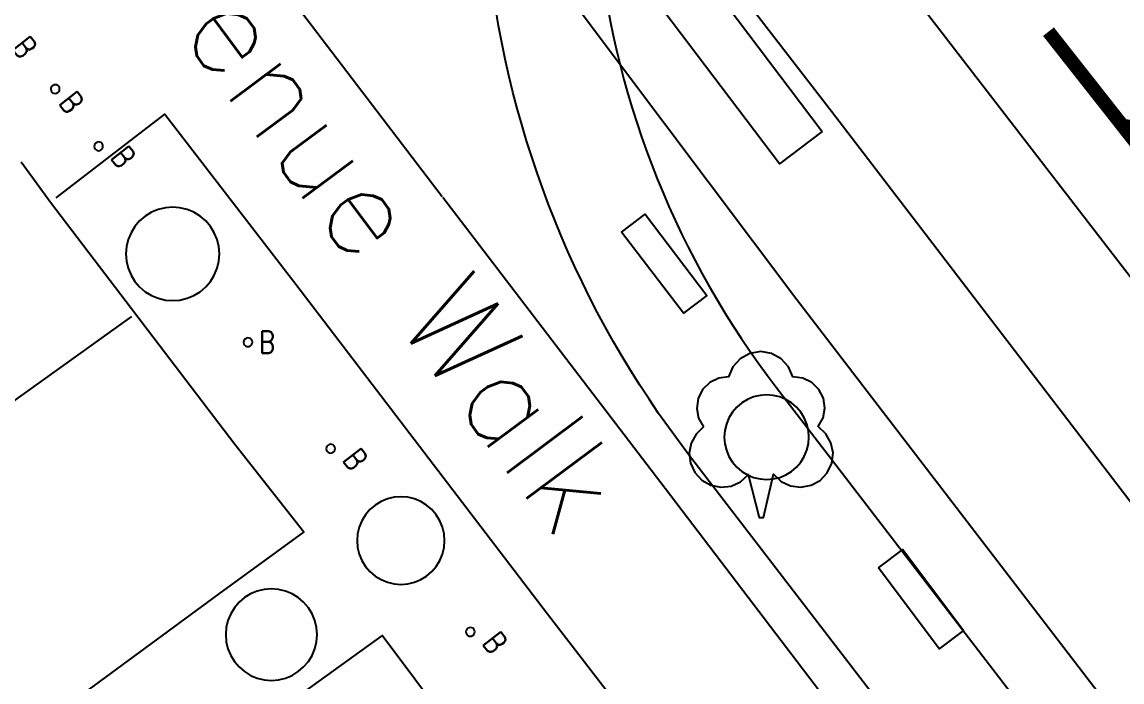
# Model space of a CAD drawing. Extents: x 427500 to 429848, y 434500 to 436505.
# Drawn here: x 428981.86 to 429001.76, y 435398.08 to 435410.01 of the extents above; entities that cross this region are included whole.
import ezdxf

# ---------------------------------------------------------------- set-up
doc = ezdxf.new("R2010")
doc.units = 0
doc.layers.get('0').update_dxf_attribs({"color": 222})
for name, color, linetype in [('LPTIP_Ex_Base', 8, 'Continuous'), ('PRO-MARKINGS', 7, 'Continuous'), ('PROPOSED', 1, 'Continuous')]:
    doc.layers.add(name, color=color, linetype=linetype)
doc.styles.add('MtXpl_Romans', font='romans__.ttf')
doc.styles.get("Standard").update_dxf_attribs({"font": 'romans.shx'})

# ---------------------------------------------------------------- blocks, each defined once
blk = doc.blocks.new('CIRCL')
at = {"color": 0, "linetype": 'ByBlock', "flags": 128}
for points in [[(0.5, 0), (0.475, 0.154), (0.404, 0.293), (0.293, 0.404), (0.154, 0.475), (0, 0.5), (-0.154, 0.475), (-0.293, 0.404), (-0.404, 0.293), (-0.475, 0.154), (-0.5, 0), (-0.475, -0.154), (-0.404, -0.293), (-0.293, -0.404), (-0.154, -0.475), (0, -0.5), (0.154, -0.475), (0.293, -0.404), (0.404, -0.293), (0.475, -0.154)], [(0.5, 0), (0.475, -0.154)]]:
    blk.add_lwpolyline(points, dxfattribs=at)

msp = doc.modelspace()

# ---------------------------------------------------------------- linework, layer by layer
at = {"layer": 'LPTIP_Ex_Base', "color": 251, "true_color": 0x636466, "flags": 128}
for points in [[(428984.763, 435428.044), (428987.57, 435424.488), (428987.591, 435424.461), (428987.764, 435424.221), (428988.014, 435423.877), (428988.297, 435423.482), (428988.57, 435423.086), (428988.79, 435422.741), (428988.945, 435422.459), (428989.062, 435422.207), (428989.161, 435421.965), (428989.26, 435421.712), (428989.379, 435421.428), (428989.531, 435421.079), (428989.704, 435420.679), (428989.876, 435420.278), (428990.027, 435419.928), (428990.133, 435419.678), (428991.968, 435414.27), (428996.507, 435408.395), (429002.397, 435400.709)], [(428990.388, 435418.959), (428991.055, 435419.541), (428996.206, 435412.806), (429004.11, 435402.559), (429010.655, 435393.98), (429016.621, 435386.232), (429022.527, 435378.518), (429021.706, 435377.627)], [(428989.465, 435406.848), (428986.649, 435410.537), (428985.474, 435412.034), (428985.628, 435413.019), (428985.696, 435413.769), (428987.852, 435415.422)], [(429027.122, 435368.259), (429024.551, 435371.502), (429022.966, 435372.637), (429017.368, 435377.029), (429011.123, 435385.131), (428995.876, 435404.986), (428991.884, 435410.296), (428989.805, 435412.884)], [(428982.479, 435406.831), (428984.443, 435408.345), (428986.813, 435405.268), (428991.367, 435399.308), (428994.611, 435395.105), (428992.481, 435393.484), (428989.559, 435397.336)], [(428989.559, 435397.336), (428988.378, 435398.92), (428986.087, 435397.266), (428982.445, 435394.63), (428982.32, 435394.54), (428982.134, 435394.779), (428980.909, 435396.359), (428985.425, 435399.673), (428986.959, 435400.788), (428985.711, 435402.371), (428982.379, 435406.746), (428981.846, 435407.473)], [(428989.474, 435406.844), (428993.495, 435401.581), (428998.885, 435394.504), (429002.679, 435389.506), (429007.219, 435383.578), (429010.776, 435378.93), (429013.639, 435375.2), (429016.884, 435377.657)], [(428983.844, 435404.685), (428980.596, 435402.367), (428977.836, 435400.361), (428979.342, 435398.382), (428980.883, 435396.407)]]:
    msp.add_lwpolyline(points, dxfattribs=at)
for points in [[(428996.338, 435408.031), (428995.562, 435407.446), (428992.872, 435411.01), (428993.648, 435411.595)], [(428984.454, 435406.652), (428984.325, 435406.621), (428984.203, 435406.571), (428984.09, 435406.501), (428983.989, 435406.415), (428983.903, 435406.314), (428983.834, 435406.201), (428983.783, 435406.079), (428983.752, 435405.95), (428983.742, 435405.818), (428983.752, 435405.686), (428983.783, 435405.557), (428983.834, 435405.434), (428983.903, 435405.321), (428983.989, 435405.221), (428984.09, 435405.134), (428984.203, 435405.065), (428984.325, 435405.014), (428984.454, 435404.983), (428984.586, 435404.973), (428984.719, 435404.983), (428984.847, 435405.014), (428984.97, 435405.065), (428985.083, 435405.134), (428985.184, 435405.221), (428985.27, 435405.321), (428985.339, 435405.434), (428985.39, 435405.557), (428985.421, 435405.686), (428985.431, 435405.818), (428985.421, 435405.95), (428985.39, 435406.079), (428985.339, 435406.201), (428985.27, 435406.314), (428985.184, 435406.415), (428985.083, 435406.501), (428984.97, 435406.571), (428984.847, 435406.621), (428984.719, 435406.652), (428984.586, 435406.663)], [(428992.709, 435406.211), (428993.133, 435406.533), (428994.248, 435405.067), (428993.825, 435404.745)], [(428995.212, 435403.26), (428995.095, 435403.232), (428994.984, 435403.186), (428994.882, 435403.123), (428994.791, 435403.045), (428994.713, 435402.954), (428994.65, 435402.851), (428994.604, 435402.74), (428994.576, 435402.623), (428994.566, 435402.504), (428994.576, 435402.384), (428994.604, 435402.267), (428994.65, 435402.156), (428994.713, 435402.054), (428994.791, 435401.963), (428994.882, 435401.885), (428994.984, 435401.822), (428995.095, 435401.776), (428995.212, 435401.748), (428995.332, 435401.738), (428995.452, 435401.748), (428995.568, 435401.776), (428995.679, 435401.822), (428995.782, 435401.885), (428995.873, 435401.963), (428995.951, 435402.054), (428996.014, 435402.156), (428996.06, 435402.267), (428996.088, 435402.384), (428996.097, 435402.504), (428996.088, 435402.623), (428996.06, 435402.74), (428996.014, 435402.851), (428995.951, 435402.954), (428995.873, 435403.045), (428995.782, 435403.123), (428995.679, 435403.186), (428995.568, 435403.232), (428995.452, 435403.26), (428995.332, 435403.269)], [(428988.591, 435401.416), (428988.471, 435401.387), (428988.356, 435401.339), (428988.25, 435401.274), (428988.155, 435401.193), (428988.075, 435401.099), (428988.01, 435400.993), (428987.962, 435400.878), (428987.933, 435400.757), (428987.924, 435400.634), (428987.933, 435400.51), (428987.962, 435400.389), (428988.01, 435400.274), (428988.075, 435400.168), (428988.155, 435400.074), (428988.25, 435399.993), (428988.356, 435399.928), (428988.471, 435399.881), (428988.591, 435399.852), (428988.715, 435399.842), (428988.839, 435399.852), (428988.96, 435399.881), (428989.075, 435399.928), (428989.181, 435399.993), (428989.275, 435400.074), (428989.356, 435400.168), (428989.421, 435400.274), (428989.468, 435400.389), (428989.497, 435400.51), (428989.507, 435400.634), (428989.497, 435400.757), (428989.468, 435400.878), (428989.421, 435400.993), (428989.356, 435401.099), (428989.275, 435401.193), (428989.181, 435401.274), (428989.075, 435401.339), (428988.96, 435401.387), (428988.839, 435401.416), (428988.715, 435401.425)], [(428997.353, 435400.144), (428997.794, 435400.474), (428998.893, 435399.01), (428998.452, 435398.679)], [(428986.243, 435399.75), (428986.117, 435399.72), (428985.997, 435399.67), (428985.886, 435399.602), (428985.788, 435399.518), (428985.704, 435399.419), (428985.636, 435399.309), (428985.586, 435399.189), (428985.556, 435399.063), (428985.546, 435398.934), (428985.556, 435398.804), (428985.586, 435398.678), (428985.636, 435398.559), (428985.704, 435398.448), (428985.788, 435398.349), (428985.886, 435398.265), (428985.997, 435398.197), (428986.117, 435398.148), (428986.243, 435398.117), (428986.372, 435398.107), (428986.501, 435398.117), (428986.627, 435398.148), (428986.747, 435398.197), (428986.858, 435398.265), (428986.956, 435398.349), (428987.041, 435398.448), (428987.108, 435398.559), (428987.158, 435398.678), (428987.188, 435398.804), (428987.199, 435398.934), (428987.188, 435399.063), (428987.158, 435399.189), (428987.108, 435399.309), (428987.041, 435399.419), (428986.956, 435399.518), (428986.858, 435399.602), (428986.747, 435399.67), (428986.627, 435399.72), (428986.501, 435399.75), (428986.372, 435399.76)]]:
    msp.add_lwpolyline(points, close=True, dxfattribs=at)
at = {"layer": 'LPTIP_Ex_Base', "color": 251, "true_color": 0x636466}
msp.add_lwpolyline([(428994.192, 435402.689), (428994.056, 435402.561), (428993.967, 435402.398), (428993.932, 435402.215), (428993.954, 435402.031), (428994.033, 435401.862), (428994.16, 435401.726), (428994.322, 435401.635), (428994.505, 435401.599), (428994.69, 435401.62), (428994.859, 435401.698), (428994.996, 435401.824), (428994.997, 435401.827), (428995.198, 435401.053), (428995.278, 435401.053), (428995.459, 435401.836), (428995.459, 435401.836), (428995.595, 435401.705), (428995.765, 435401.623), (428995.951, 435401.599), (428996.136, 435401.633), (428996.302, 435401.723), (428996.43, 435401.861), (428996.51, 435402.031), (428996.533, 435402.218), (428996.496, 435402.403), (428996.404, 435402.567), (428996.265, 435402.694), (428996.353, 435402.851), (428996.385, 435403.028), (428996.36, 435403.207), (428996.278, 435403.367), (428996.149, 435403.493), (428995.986, 435403.571), (428995.807, 435403.592), (428995.807, 435403.592), (428995.73, 435403.776), (428995.597, 435403.923), (428995.422, 435404.019), (428995.226, 435404.053), (428995.03, 435404.019), (428994.855, 435403.923), (428994.722, 435403.776), (428994.645, 435403.592), (428994.465, 435403.57), (428994.302, 435403.492), (428994.173, 435403.365), (428994.091, 435403.203), (428994.067, 435403.023), (428994.102, 435402.846), (428994.192, 435402.689)], dxfattribs=at)
at = {"layer": 'PRO-MARKINGS', "flags": 128}
for points, const_width in [([(429000.431, 435409.835), (429021.458, 435383.144), (429030.783, 435372.978)], 0.25), ([(429003.297, 435409.395), (429003.136, 435408.002), (429001.734, 435408.19)], 0.15)]:
    msp.add_lwpolyline(points, dxfattribs=dict(at, const_width=const_width))
at = {"layer": 'PROPOSED', "flags": 128}
msp.add_lwpolyline([(429026.137, 435369.501), (429028.43, 435366.609), (429023.89, 435368.153, -0.147937), (429015.417, 435374.224), (428993.921, 435402.189, -0.136811), (428990.304, 435411.156), (428989.066, 435422.216, 0.112061), (428988.262, 435424.527), (428986.021, 435427.48), (428978.871, 435436.589), (428975.453, 435440.637), (428966.408, 435451.603), (428965.798, 435452.398), (428967.315, 435453.648), (428967.951, 435452.876), (428976.988, 435441.918), (428980.423, 435437.852), (428987.604, 435428.702), (428989.906, 435425.67, -0.115379), (428991.053, 435422.439), (428992.292, 435411.379, 0.136811), (428995.507, 435403.408), (429017.003, 435375.443, 0.147937), (429024.535, 435370.047)], format="xyb", close=True, dxfattribs=at)

# ---------------------------------------------------------------- block references
at = {"layer": 'LPTIP_Ex_Base', "color": 251, "true_color": 0x636466, "xscale": 0.16, "yscale": 0.16, "zscale": 0.16}
for p, rotation in [((428982.461, 435408.797), 127.350423), ((428983.246, 435407.763), 127.213438), ((428985.949, 435404.22), 127.334599), ((428987.446, 435402.297), 307.329577), ((428989.973, 435398.983), 305.971618)]:
    msp.add_blockref('CIRCL', p, dxfattribs=dict(at, rotation=rotation))

# ---------------------------------------------------------------- texts
at = {"layer": 'LPTIP_Ex_Base', "color": 251, "true_color": 0x636466, "style": 'MtXpl_Romans'}
msp.add_text('Avenue Walk', height=1.7, rotation=306.7, dxfattribs=at).set_placement((428983.193, 435411.849))
at = {"layer": 'LPTIP_Ex_Base', "color": 251, "true_color": 0x636466, "width": 0.8}
for p in [(428981.662, 435409.547), (428982.509, 435408.549), (428983.446, 435407.563), (428987.646, 435402.097), (428990.173, 435398.783)]:
    msp.add_text('B', height=0.4, rotation=308, dxfattribs=at).set_placement(p)
msp.add_text('B', height=0.4, dxfattribs=at).set_placement((428986.149, 435404.02))

doc.saveas('drawing.dxf')
